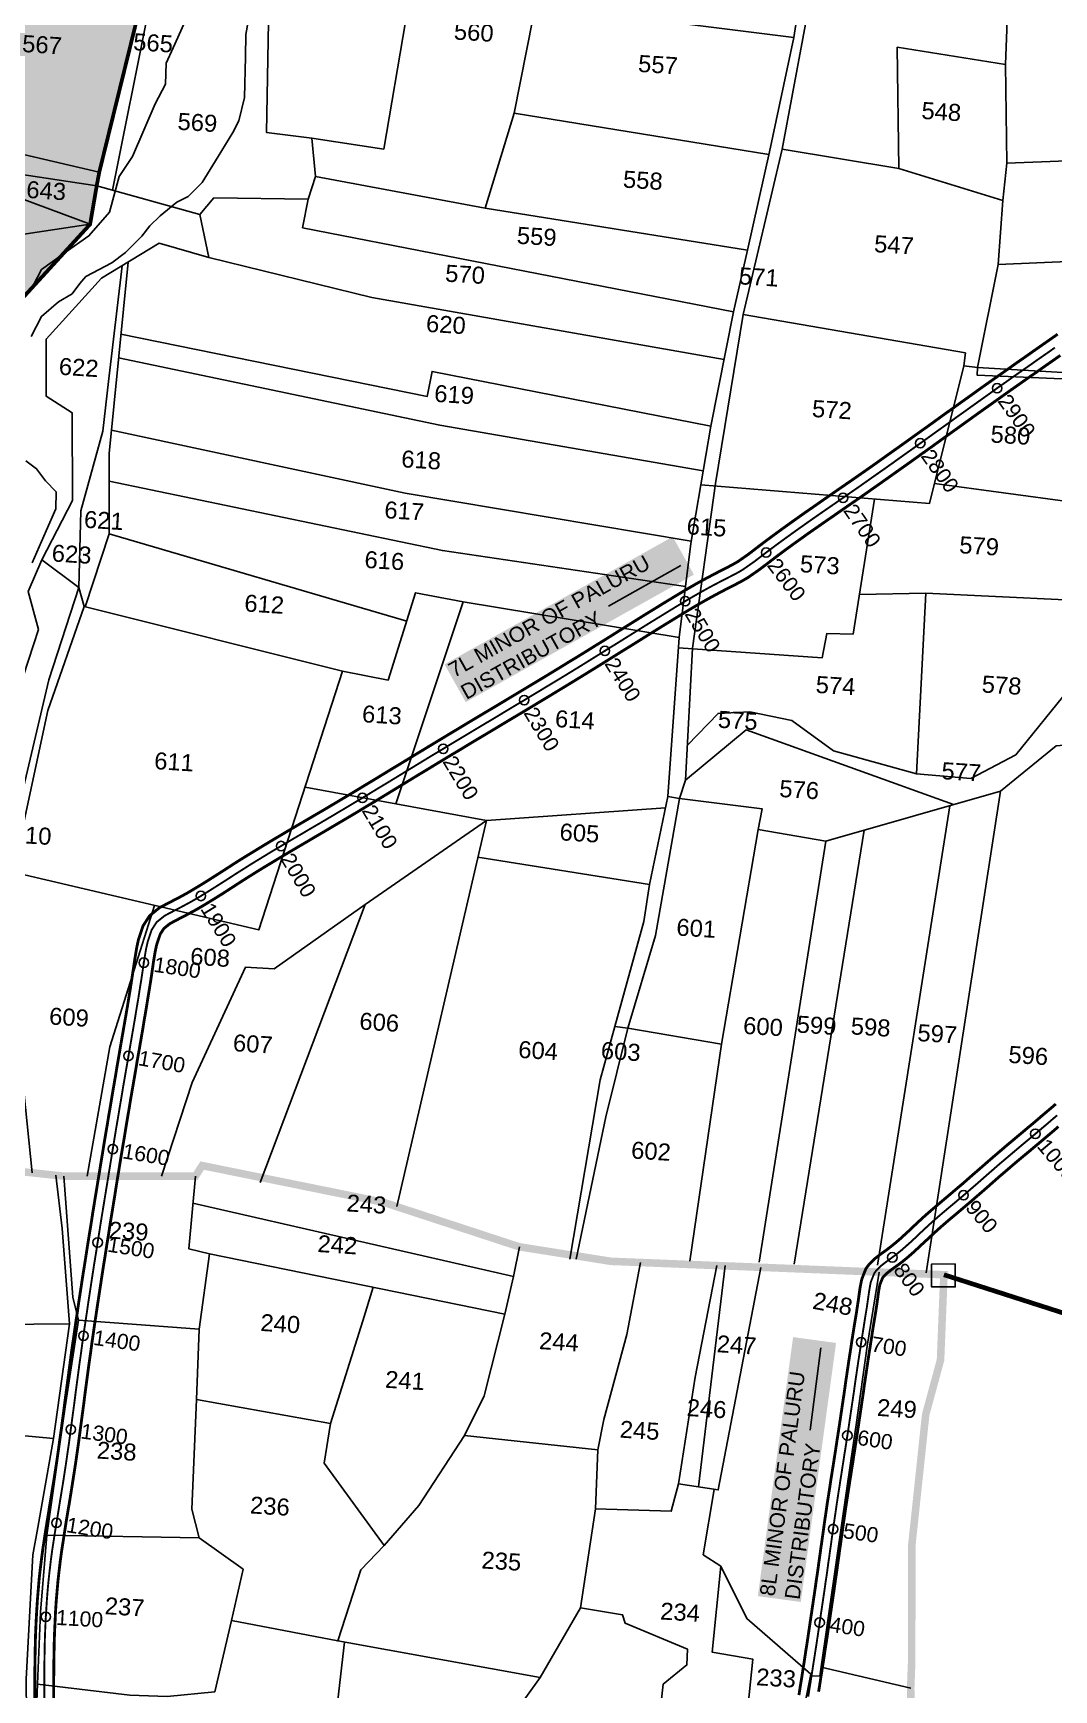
# Model space of a CAD drawing. Header units: inches. Extents: x 198958 to 218693, y 1596361 to 1611769.
# Drawn here: x 205405 to 206485, y 1605805 to 1607558 of the extents above; entities that cross this region are included whole.
import ezdxf
from ezdxf.enums import TextEntityAlignment as Align

# ---------------------------------------------------------------- set-up
doc = ezdxf.new("R2010")
doc.units = ezdxf.units.IN
doc.header["$LTSCALE"] = 15
doc.header["$MEASUREMENT"] = 0
doc.header["$PDMODE"] = 32
doc.header["$PDSIZE"] = 10
doc.linetypes.add('ACAD_ISO02W100', pattern=[15, 12, -3])
doc.linetypes.add('HIDDEN2', pattern=[0.1875, 0.125, -0.0625])
for name, color, linetype in [('CANAL1', 7, 'Continuous'), ('CHANAGE', 1, 'Continuous'), ('PAPER SIZE', 5, 'Continuous'), ('PLOT', 7, 'Continuous'), ('PLOTS', 7, 'Continuous'), ('PLOTS NO', 7, 'Continuous'), ('STREAMS', 4, 'Continuous'), ('STRUCTURE', 5, 'Continuous'), ('VILLAGE BOUNDARY STONES', 1, 'Continuous'), ('VILLAGE BOUNDAY', 5, 'Continuous'), ('WUA-11', 3, 'Continuous')]:
    doc.layers.add(name, color=color, linetype=linetype)
doc.styles.get("Standard").update_dxf_attribs({"font": 'arial.ttf'})
doc.dimstyles.get("Standard").update_dxf_attribs({"dimtxt": 0.18, "dimasz": 0.18, "dimexe": 0.18, "dimexo": 0.0625, "dimgap": 0.09, "dimtad": 0, "dimtih": 1, "dimtoh": 1, "dimdec": 4, "dimzin": 0, "dimdsep": 46, "dimtxsty": 'Standard', "dimcen": 0.09, "dimadec": 0, "dimazin": 0, "dimtfac": 1, "dimtdec": 4, "dimtofl": 0, "dimtmove": 0, "dimatfit": 3, "dimfxl": 1, "dimtolj": 1, "dimtzin": 0, "dimarcsym": 0})

msp = doc.modelspace()

# ---------------------------------------------------------------- hatches: boundary and pattern name
at = {"layer": 'PLOTS NO', "true_color": 0xfeeab9}
h = msp.add_hatch(color=254, dxfattribs=at)
h.dxf.hatch_style = 1
h.paths.add_polyline_path([(203614.5, 1606717.2), (203635.6, 1606729.9), (203659.1, 1606760.9), (203734.2, 1606879.4), (203795.7, 1606973.1), (203880, 1607094.2), (203940.3, 1607182.1), (204037.8, 1607317.2), (204090.6, 1607398.2), (204137.3, 1607496.5), (204215.5, 1607643.5), (204224, 1607680), (204255.1, 1607698.1), (204292.3, 1607720.6), (204377.9, 1607781.9), (204510, 1607904.2), (204591.9, 1607979.3), (204653.1, 1607968.3), (204680.3, 1607986.5), (204765.7, 1607988.1), (204874.6, 1607974), (205014.5, 1607969.1), (205062.3, 1607961), (205074.9, 1607990.3), (205106.6, 1608029.8), (205150.3, 1608070.2), (205213.2, 1608099.8), (205271, 1608103.1), (205328.8, 1608106.4), (205388.5, 1608109.8), (205430.8, 1608125.3), (205538.5, 1608245.5), (205687.4, 1608184.7), (205696.3, 1608176), (205699, 1608165), (205751.4, 1608164.6), (205752.5, 1608151.8), (205748.1, 1608083.1), (205744.7, 1608022.3), (205706.7, 1607945.1), (205575.4, 1607844.6), (205540.4, 1607747.4), (205532.9, 1607690.5), (205520.2, 1607594.2), (205475, 1607410.6), (205472.3, 1607396.2), (205465.3, 1607355.4), (205289.8, 1607163.6), (205335.6, 1607095.5), (205392.9, 1607047.6), (205321.2, 1606922.8), (205274.6, 1606891.8), (205209.2, 1606823.4), (205154.6, 1606575), (205069.4, 1606715.2), (204940.1, 1606385.8), (204848.8, 1606420.6), (204793.6, 1606417.6), (204795.9, 1606475.2), (204731.4, 1606543.8), (204671.7, 1606580.9), (204588.7, 1606603.8), (204579.4, 1606605.3), (204380.2, 1606637.7), (204291.1, 1606651.5), (204249.7, 1606658), (204081, 1606699.8), (203952, 1606729.4), (203844, 1606733.5), (203727.1, 1606727.3), (203692.6, 1606725.3)])

# ---------------------------------------------------------------- linework, layer by layer
at = {"layer": 'CANAL1', "color": 200, "linetype": 'ByBlock', "ltscale": 40, "const_width": 3}
for points in [[(205406.8, 1605794.5), (205406.8, 1605805.1), (205406.8, 1605815.7), (205406.9, 1605829.5), (205407, 1605837), (205407.2, 1605847.6), (205407.4, 1605858.2), (205407.8, 1605868.9), (205408.3, 1605879.5), (205408.9, 1605890.2), (205409.6, 1605900.8), (205410.5, 1605911.4), (205411.4, 1605922.1), (205412.3, 1605930.4), (205413.9, 1605943.3), (205415.3, 1605953.9), (205416.9, 1605964.4), (205418.5, 1605974.9), (205420.2, 1605985.3), (205421.9, 1605995.8), (205423.6, 1606006.2), (205425.3, 1606016.6), (205427.4, 1606029.3), (205428.6, 1606037.3), (205430.2, 1606047.7), (205431.7, 1606058.1), (205433.1, 1606068.5), (205434.6, 1606078.9), (205436, 1606089.4), (205437.4, 1606099.8), (205438.7, 1606110.2), (205440.1, 1606120.7), (205441.5, 1606131.2), (205442.9, 1606141.6), (205444.4, 1606153), (205445.7, 1606162.6), (205447.2, 1606173.1), (205448.7, 1606183.5), (205450.2, 1606194), (205451.8, 1606204.4), (205453.3, 1606214.9), (205454.9, 1606225.3), (205456.5, 1606235.8), (205458.1, 1606246.2), (205459.8, 1606256.7), (205461.4, 1606267.1), (205463, 1606277.5), (205464.7, 1606287.9), (205466.9, 1606301.4), (205468, 1606308.8), (205469.7, 1606319.2), (205471.4, 1606329.6), (205473.1, 1606340), (205474.8, 1606350.4), (205476.5, 1606360.8), (205478.2, 1606371.2), (205479.9, 1606381.6), (205481.6, 1606392), (205483.4, 1606402.4), (205485.1, 1606412.8), (205486.9, 1606423.2), (205488.6, 1606433.6), (205490.4, 1606444.1), (205492.2, 1606454.5), (205493.9, 1606464.9), (205495.5, 1606474.1), (205497.5, 1606485.8), (205499.3, 1606496.2), (205501.1, 1606506.6), (205502.9, 1606517), (205504.7, 1606527.4), (205506.4, 1606537.8), (205508.1, 1606548.1), (205509.7, 1606558.5), (205511.8, 1606572.6), (205512.8, 1606579.2), (205514.6, 1606589.9), (205516.4, 1606598.4), (205521.3, 1606613), (205528.2, 1606623.7), (205538.6, 1606632.2), (205552.2, 1606639.3), (205558.6, 1606642.6), (205567.8, 1606647.6), (205576.7, 1606652.9), (205585.6, 1606658.3), (205594.3, 1606663.8), (205603.1, 1606669.4), (205615.6, 1606677.5), (205620.7, 1606680.8), (205629.7, 1606686.4), (205638.7, 1606691.9), (205647.7, 1606697.4), (205656.8, 1606702.9), (205665.9, 1606708.3), (205675, 1606713.7), (205684.1, 1606719.1), (205693.2, 1606724.4), (205702.4, 1606729.8), (205711.5, 1606735.1), (205723.1, 1606742), (205729.6, 1606745.9), (205738.7, 1606751.3), (205747.7, 1606756.7), (205756.7, 1606762.2), (205765.7, 1606767.6), (205774.7, 1606773.1), (205783.7, 1606778.6), (205792.7, 1606784), (205801.7, 1606789.5), (205810.7, 1606795), (205819.8, 1606800.5), (205830, 1606806.7), (205837.8, 1606811.4), (205846.8, 1606816.9), (205855.9, 1606822.3), (205864.9, 1606827.8), (205874, 1606833.2), (205883, 1606838.6), (205892.1, 1606844), (205901.1, 1606849.4), (205910.2, 1606854.9), (205919.2, 1606860.3), (205928.2, 1606865.7), (205937.3, 1606871.2), (205946.3, 1606876.6), (205955.3, 1606882.1), (205964.3, 1606887.6), (205973.2, 1606893.1), (205979.7, 1606897), (205991.2, 1606904.1), (206000.1, 1606909.7), (206009.1, 1606915.2), (206018, 1606920.8), (206026.9, 1606926.4), (206035.9, 1606932), (206044.8, 1606937.6), (206053.8, 1606943.2), (206064.6, 1606949.8), (206071.8, 1606954.3), (206080.9, 1606959.8), (206090, 1606965.3), (206099.2, 1606970.7), (206108.4, 1606976), (206117.8, 1606981.1), (206129.6, 1606987.3), (206136.8, 1606990.9), (206145.8, 1606995.7), (206150.7, 1606998.5), (206162.3, 1607006.6), (206170.2, 1607012.7), (206179, 1607019.4), (206187.5, 1607025.7), (206196.1, 1607032), (206204.7, 1607038.2), (206213.4, 1607044.4), (206222, 1607050.5), (206230.7, 1607056.5), (206239.4, 1607062.6), (206248.1, 1607068.6), (206256.7, 1607074.6), (206265.4, 1607080.6), (206272.4, 1607085.4), (206282.7, 1607092.6), (206291.3, 1607098.6), (206299.9, 1607104.7), (206308.4, 1607110.8), (206317, 1607116.9), (206325.6, 1607123), (206334.2, 1607129.2), (206342.7, 1607135.3), (206351.3, 1607141.4), (206359.9, 1607147.6), (206368.4, 1607153.8), (206377, 1607159.9), (206385.6, 1607166.1), (206394.2, 1607172.2), (206402.8, 1607178.4), (206411.3, 1607184.5), (206420, 1607190.6), (206428.6, 1607196.7), (206435.3, 1607201.4), (206445.8, 1607208.9), (206454.5, 1607214.9), (206463.1, 1607221), (206471.7, 1607227), (206480.4, 1607233.1), (206489, 1607239.1)], [(205426.8, 1605794.6), (205426.8, 1605805.2), (205426.8, 1605815.7), (205426.9, 1605829.3), (205427, 1605836.6), (205427.2, 1605847.1), (205427.4, 1605857.6), (205427.8, 1605868.1), (205428.3, 1605878.5), (205428.8, 1605888.9), (205429.5, 1605899.3), (205430.4, 1605909.7), (205431.3, 1605920.1), (205432.2, 1605928.1), (205433.7, 1605940.7), (205435.1, 1605951.1), (205436.7, 1605961.4), (205438.3, 1605971.8), (205439.9, 1605982.1), (205441.6, 1605992.5), (205443.4, 1606002.9), (205445.1, 1606013.4), (205447.1, 1606026.2), (205448.4, 1606034.3), (205450, 1606044.8), (205451.5, 1606055.3), (205453, 1606065.8), (205454.4, 1606076.2), (205455.8, 1606086.7), (205457.2, 1606097.2), (205458.6, 1606107.6), (205459.9, 1606118.1), (205461.3, 1606128.5), (205462.7, 1606139), (205464.2, 1606150.3), (205465.6, 1606159.8), (205467, 1606170.3), (205468.5, 1606180.7), (205470, 1606191.1), (205471.6, 1606201.5), (205473.1, 1606211.9), (205474.7, 1606222.3), (205476.3, 1606232.7), (205477.9, 1606243.2), (205479.5, 1606253.6), (205481.2, 1606264), (205482.8, 1606274.4), (205484.5, 1606284.8), (205486.6, 1606298.3), (205487.8, 1606305.6), (205489.5, 1606316), (205491.2, 1606326.4), (205492.8, 1606336.8), (205494.5, 1606347.2), (205496.2, 1606357.6), (205497.9, 1606368), (205499.6, 1606378.3), (205501.4, 1606388.7), (205503.1, 1606399.1), (205504.8, 1606409.5), (205506.6, 1606419.9), (205508.3, 1606430.3), (205510.1, 1606440.7), (205511.9, 1606451.1), (205513.7, 1606461.5), (205515.2, 1606470.7), (205517.3, 1606482.4), (205519.1, 1606492.8), (205520.9, 1606503.2), (205522.6, 1606513.7), (205524.4, 1606524.1), (205526.1, 1606534.6), (205527.8, 1606545), (205529.5, 1606555.4), (205531.6, 1606569.6), (205532.5, 1606576.1), (205534.2, 1606586.1), (205535.7, 1606593), (205539.5, 1606604.3), (205543.3, 1606610.2), (205549.7, 1606615.4), (205561.4, 1606621.6), (205568, 1606625), (205577.6, 1606630.2), (205587, 1606635.7), (205596.1, 1606641.3), (205605.1, 1606646.9), (205613.9, 1606652.6), (205626.4, 1606660.7), (205631.4, 1606663.9), (205640.2, 1606669.4), (205649.1, 1606674.9), (205658.1, 1606680.3), (205667, 1606685.7), (205676.1, 1606691.1), (205685.2, 1606696.5), (205694.3, 1606701.8), (205703.4, 1606707.2), (205712.5, 1606712.5), (205721.6, 1606717.9), (205733.3, 1606724.8), (205739.9, 1606728.7), (205749, 1606734.1), (205758, 1606739.6), (205767.1, 1606745), (205776.1, 1606750.5), (205785.1, 1606756), (205794.1, 1606761.5), (205803.1, 1606767), (205812.1, 1606772.5), (205821.1, 1606777.9), (205830.1, 1606783.4), (205840.3, 1606789.6), (205848.1, 1606794.3), (205857.2, 1606799.7), (205866.2, 1606805.2), (205875.2, 1606810.6), (205884.3, 1606816), (205893.3, 1606821.4), (205902.4, 1606826.9), (205911.4, 1606832.3), (205920.5, 1606837.7), (205929.5, 1606843.1), (205938.6, 1606848.6), (205947.6, 1606854), (205956.6, 1606859.5), (205965.7, 1606865), (205974.7, 1606870.5), (205983.7, 1606876), (205990.2, 1606880), (206001.7, 1606887.1), (206010.7, 1606892.7), (206019.6, 1606898.3), (206028.6, 1606903.9), (206037.5, 1606909.4), (206046.5, 1606915), (206055.4, 1606920.6), (206064.4, 1606926.2), (206075.1, 1606932.8), (206082.3, 1606937.2), (206091.2, 1606942.7), (206100.2, 1606948.1), (206109.2, 1606953.4), (206118.2, 1606958.5), (206127.3, 1606963.5), (206138.7, 1606969.5), (206145.9, 1606973.1), (206155.5, 1606978.2), (206161.5, 1606981.7), (206174.1, 1606990.5), (206182.4, 1606996.8), (206191, 1607003.4), (206199.4, 1607009.7), (206207.9, 1607015.9), (206216.4, 1607022), (206224.9, 1607028.1), (206233.5, 1607034.1), (206242.1, 1607040.1), (206250.8, 1607046.1), (206259.4, 1607052.1), (206268.1, 1607058.1), (206276.8, 1607064.1), (206283.9, 1607069), (206294.1, 1607076.2), (206302.8, 1607082.3), (206311.4, 1607088.4), (206320, 1607094.5), (206328.6, 1607100.6), (206337.2, 1607106.7), (206345.8, 1607112.9), (206354.4, 1607119), (206363, 1607125.2), (206371.5, 1607131.4), (206380.1, 1607137.5), (206388.7, 1607143.7), (206397.2, 1607149.8), (206405.8, 1607156), (206414.4, 1607162.1), (206423, 1607168.2), (206431.5, 1607174.3), (206440.1, 1607180.4), (206446.8, 1607185.1), (206457.3, 1607192.5), (206466, 1607198.5), (206474.6, 1607204.6), (206483.2, 1607210.6), (206491.9, 1607216.7)], [(206215.3, 1605799.1), (206216.3, 1605805.8), (206217.4, 1605812.6), (206218.5, 1605819.3), (206219.8, 1605827.9), (206220.6, 1605832.8), (206221.6, 1605839.5), (206222.6, 1605846.2), (206223.7, 1605853), (206224.7, 1605859.7), (206225.7, 1605866.4), (206226.7, 1605873.2), (206227.7, 1605879.9), (206228.7, 1605886.6), (206229.7, 1605893.4), (206230.7, 1605900.1), (206231.7, 1605906.8), (206232.7, 1605913.6), (206233.6, 1605920.3), (206234.6, 1605926.7), (206235.6, 1605933.8), (206236.5, 1605940.5), (206237.5, 1605947.3), (206238.4, 1605954), (206239.4, 1605960.8), (206240.3, 1605967.5), (206241.3, 1605974.3), (206242.2, 1605981.1), (206243.2, 1605987.8), (206244.2, 1605994.6), (206245.1, 1606001), (206246.2, 1606008.1), (206247.3, 1606014.9), (206248.3, 1606021.7), (206249.3, 1606028.4), (206250.4, 1606035.1), (206251.5, 1606041.9), (206252.5, 1606048.6), (206253.6, 1606055.4), (206254.6, 1606062.1), (206255.6, 1606068.8), (206256.6, 1606075.1), (206257.7, 1606082.2), (206258.7, 1606089), (206259.7, 1606095.7), (206260.7, 1606102.4), (206261.7, 1606109.2), (206262.7, 1606115.9), (206263.7, 1606122.6), (206264.6, 1606129.4), (206265.6, 1606136.1), (206266.6, 1606142.9), (206267.6, 1606149.6), (206268.6, 1606156.4), (206269.7, 1606163.2), (206270.7, 1606169.9), (206271.3, 1606174), (206272.8, 1606183.5), (206273.9, 1606190.3), (206275.3, 1606198.8), (206276.1, 1606203.7), (206277.1, 1606210.3), (206278.1, 1606216.9), (206279, 1606223.3), (206280.1, 1606231), (206281.7, 1606239), (206286.1, 1606250.2), (206289.2, 1606254.5), (206294.9, 1606260.4), (206301.1, 1606265.2), (206307.8, 1606270), (206312.2, 1606273.4), (206317.3, 1606277.5), (206322.3, 1606281.8), (206327.2, 1606286.3), (206332.1, 1606290.8), (206337, 1606295.5), (206344.4, 1606302.4), (206347, 1606304.8), (206352.2, 1606309.4), (206357.4, 1606313.9), (206362.7, 1606318.4), (206367.9, 1606322.8), (206373.1, 1606327.2), (206378.3, 1606331.6), (206382.6, 1606335.3), (206388.7, 1606340.4), (206393.8, 1606344.9), (206398.9, 1606349.4), (206404, 1606353.8), (206409.2, 1606358.3), (206414.3, 1606362.8), (206420.3, 1606368), (206424.7, 1606371.8), (206429.9, 1606376.2), (206435.1, 1606380.7), (206440.4, 1606385.1), (206445.6, 1606389.5), (206450.8, 1606393.8), (206458.6, 1606400.4), (206461.3, 1606402.6), (206466.5, 1606407), (206471.6, 1606411.4), (206476.8, 1606415.8), (206482, 1606420.2), (206487.1, 1606424.6)], [(206236.1, 1605802.7), (206237.2, 1605809.5), (206238.2, 1605816.2), (206239.6, 1605824.8), (206240.3, 1605829.7), (206241.4, 1605836.4), (206242.4, 1605843.2), (206243.4, 1605849.9), (206244.5, 1605856.7), (206245.5, 1605863.4), (206246.5, 1605870.2), (206247.5, 1605876.9), (206248.5, 1605883.7), (206249.5, 1605890.4), (206250.5, 1605897.2), (206251.5, 1605904), (206252.5, 1605910.7), (206253.4, 1605917.5), (206254.4, 1605923.8), (206255.4, 1605931), (206256.3, 1605937.7), (206257.3, 1605944.5), (206258.2, 1605951.3), (206259.2, 1605958), (206260.1, 1605964.8), (206261.1, 1605971.5), (206262, 1605978.2), (206263, 1605985), (206264, 1605991.7), (206264.9, 1605998), (206266, 1606005.1), (206267, 1606011.9), (206268.1, 1606018.6), (206269.1, 1606025.3), (206270.2, 1606032.1), (206271.2, 1606038.8), (206272.3, 1606045.5), (206273.3, 1606052.3), (206274.4, 1606059), (206275.4, 1606065.8), (206276.4, 1606072.1), (206277.5, 1606079.3), (206278.5, 1606086), (206279.5, 1606092.8), (206280.5, 1606099.5), (206281.5, 1606106.3), (206282.5, 1606113), (206283.5, 1606119.7), (206284.4, 1606126.5), (206285.4, 1606133.2), (206286.4, 1606140), (206287.4, 1606146.7), (206288.4, 1606153.4), (206289.4, 1606160.2), (206290.5, 1606166.9), (206291.1, 1606171), (206292.6, 1606180.4), (206293.6, 1606187.1), (206295, 1606195.6), (206295.8, 1606200.5), (206296.9, 1606207.2), (206297.9, 1606214), (206298.8, 1606220.5), (206299.8, 1606227.7), (206300.9, 1606233.3), (206303.8, 1606240.6), (206304.6, 1606241.7), (206308.3, 1606245.4), (206313.1, 1606249.2), (206319.7, 1606253.9), (206324.6, 1606257.6), (206330.2, 1606262.2), (206335.6, 1606266.9), (206340.7, 1606271.6), (206345.7, 1606276.3), (206350.7, 1606280.9), (206358, 1606287.7), (206360.4, 1606289.9), (206365.4, 1606294.4), (206370.5, 1606298.8), (206375.6, 1606303.2), (206380.8, 1606307.5), (206386, 1606311.9), (206391.3, 1606316.4), (206395.6, 1606320), (206401.7, 1606325.3), (206406.9, 1606329.8), (206412.1, 1606334.3), (206417.2, 1606338.8), (206422.3, 1606343.3), (206427.4, 1606347.8), (206433.4, 1606352.9), (206437.7, 1606356.6), (206442.8, 1606361), (206448, 1606365.4), (206453.2, 1606369.7), (206458.5, 1606374.1), (206463.7, 1606378.5), (206471.5, 1606385), (206474.2, 1606387.3), (206479.4, 1606391.7), (206484.6, 1606396.1), (206489.8, 1606400.6)]]:
    msp.add_lwpolyline(points, dxfattribs=at)
at = {"layer": 'CANAL1', "color": 1, "linetype": 'HIDDEN2', "ltscale": 40, "const_width": 2}
msp.add_lwpolyline([(205416.8, 1605794.6), (205416.8, 1605805.1), (205416.8, 1605815.7), (205416.9, 1605829.4), (205417, 1605836.8), (205417.2, 1605847.4), (205417.4, 1605857.9), (205417.8, 1605868.5), (205418.3, 1605879), (205418.9, 1605889.5), (205419.6, 1605900.1), (205420.4, 1605910.6), (205421.4, 1605921.1), (205422.3, 1605929.2), (205423.8, 1605942), (205425.2, 1605952.5), (205426.8, 1605962.9), (205428.4, 1605973.3), (205430.1, 1605983.7), (205431.8, 1605994.1), (205433.5, 1606004.6), (205435.2, 1606015), (205437.3, 1606027.8), (205438.5, 1606035.8), (205440.1, 1606046.2), (205441.6, 1606056.7), (205443.1, 1606067.1), (205444.5, 1606077.6), (205445.9, 1606088), (205447.3, 1606098.5), (205448.7, 1606108.9), (205450, 1606119.4), (205451.4, 1606129.9), (205452.8, 1606140.3), (205454.3, 1606151.6), (205455.7, 1606161.2), (205457.1, 1606171.7), (205458.6, 1606182.1), (205460.1, 1606192.5), (205461.7, 1606203), (205463.2, 1606213.4), (205464.8, 1606223.8), (205466.4, 1606234.3), (205468, 1606244.7), (205469.6, 1606255.1), (205471.3, 1606265.5), (205472.9, 1606275.9), (205474.6, 1606286.4), (205476.7, 1606299.9), (205477.9, 1606307.2), (205479.6, 1606317.6), (205481.3, 1606328), (205483, 1606338.4), (205484.7, 1606348.8), (205486.4, 1606359.2), (205488.1, 1606369.6), (205489.8, 1606380), (205491.5, 1606390.4), (205493.2, 1606400.8), (205495, 1606411.2), (205496.7, 1606421.6), (205498.5, 1606432), (205500.2, 1606442.4), (205502, 1606452.8), (205503.8, 1606463.2), (205505.4, 1606472.4), (205507.4, 1606484.1), (205509.2, 1606494.5), (205511, 1606504.9), (205512.8, 1606515.4), (205514.5, 1606525.8), (205516.3, 1606536.2), (205517.9, 1606546.6), (205519.6, 1606557), (205521.7, 1606571.1), (205522.7, 1606577.7), (205524.4, 1606588), (205526.1, 1606595.7), (205530.4, 1606608.7), (205535.7, 1606617), (205544.2, 1606623.8), (205556.8, 1606630.4), (205563.3, 1606633.8), (205572.7, 1606638.9), (205581.9, 1606644.3), (205590.8, 1606649.8), (205599.7, 1606655.4), (205608.5, 1606661), (205621, 1606669.1), (205626.1, 1606672.3), (205634.9, 1606677.9), (205643.9, 1606683.4), (205652.9, 1606688.9), (205661.9, 1606694.3), (205671, 1606699.7), (205680.1, 1606705.1), (205689.2, 1606710.4), (205698.3, 1606715.8), (205707.4, 1606721.1), (205716.6, 1606726.5), (205728.2, 1606733.4), (205734.8, 1606737.3), (205743.8, 1606742.7), (205752.9, 1606748.1), (205761.9, 1606753.6), (205770.9, 1606759.1), (205779.9, 1606764.5), (205788.9, 1606770), (205797.9, 1606775.5), (205806.9, 1606781), (205815.9, 1606786.5), (205824.9, 1606792), (205835.1, 1606798.1), (205843, 1606802.9), (205852, 1606808.3), (205861, 1606813.7), (205870.1, 1606819.2), (205879.1, 1606824.6), (205888.2, 1606830), (205897.2, 1606835.4), (205906.3, 1606840.9), (205915.3, 1606846.3), (205924.4, 1606851.7), (205933.4, 1606857.2), (205942.4, 1606862.6), (205951.5, 1606868.1), (205960.5, 1606873.5), (205969.5, 1606879), (205978.5, 1606884.5), (205985, 1606888.5), (205996.4, 1606895.6), (206005.4, 1606901.2), (206014.3, 1606906.8), (206023.3, 1606912.3), (206032.2, 1606917.9), (206041.2, 1606923.5), (206050.1, 1606929.1), (206059.1, 1606934.7), (206069.9, 1606941.3), (206077, 1606945.7), (206086, 1606951.2), (206095.1, 1606956.7), (206104.2, 1606962), (206113.3, 1606967.2), (206122.6, 1606972.3), (206134.2, 1606978.4), (206141.3, 1606982), (206150.7, 1606986.9), (206156.1, 1606990.1), (206168.2, 1606998.6), (206176.3, 1607004.8), (206185, 1607011.4), (206193.5, 1607017.7), (206202, 1607023.9), (206210.6, 1607030.1), (206219.2, 1607036.2), (206227.8, 1607042.3), (206236.4, 1607048.3), (206245.1, 1607054.3), (206253.8, 1607060.3), (206262.4, 1607066.3), (206271.1, 1607072.3), (206278.2, 1607077.2), (206288.4, 1607084.4), (206297, 1607090.5), (206305.6, 1607096.5), (206314.2, 1607102.6), (206322.8, 1607108.8), (206331.4, 1607114.9), (206340, 1607121), (206348.6, 1607127.2), (206357.1, 1607133.3), (206365.7, 1607139.5), (206374.3, 1607145.6), (206382.8, 1607151.8), (206391.4, 1607157.9), (206400, 1607164.1), (206408.6, 1607170.2), (206417.1, 1607176.3), (206425.7, 1607182.5), (206434.3, 1607188.5), (206441, 1607193.3), (206451.6, 1607200.7), (206460.2, 1607206.7), (206468.8, 1607212.8), (206477.5, 1607218.8), (206486.1, 1607224.9)], dxfattribs=at)
at = {"layer": 'CANAL1', "color": 1, "linetype": 'HIDDEN2', "ltscale": 30, "const_width": 2}
msp.add_lwpolyline([(206225.1, 1605797.5), (206226.2, 1605804.3), (206227.3, 1605811), (206228.3, 1605817.8), (206229.7, 1605826.4), (206230.4, 1605831.2), (206231.5, 1605838), (206232.5, 1605844.7), (206233.6, 1605851.4), (206234.6, 1605858.2), (206235.6, 1605864.9), (206236.6, 1605871.7), (206237.6, 1605878.4), (206238.6, 1605885.2), (206239.6, 1605891.9), (206240.6, 1605898.6), (206241.6, 1605905.4), (206242.6, 1605912.1), (206243.5, 1605918.9), (206244.5, 1605925.2), (206245.5, 1605932.4), (206246.4, 1605939.1), (206247.4, 1605945.9), (206248.3, 1605952.6), (206249.3, 1605959.4), (206250.2, 1605966.2), (206251.2, 1605972.9), (206252.1, 1605979.7), (206253.1, 1605986.4), (206254.1, 1605993.1), (206255, 1605999.5), (206256.1, 1606006.6), (206257.1, 1606013.4), (206258.2, 1606020.1), (206259.2, 1606026.9), (206260.3, 1606033.6), (206261.3, 1606040.3), (206262.4, 1606047.1), (206263.4, 1606053.8), (206264.5, 1606060.5), (206265.5, 1606067.3), (206266.5, 1606073.6), (206267.6, 1606080.8), (206268.6, 1606087.5), (206269.6, 1606094.2), (206270.6, 1606101), (206271.6, 1606107.7), (206272.6, 1606114.4), (206273.6, 1606121.2), (206274.5, 1606127.9), (206275.5, 1606134.7), (206276.5, 1606141.4), (206277.5, 1606148.2), (206278.5, 1606154.9), (206279.6, 1606161.7), (206280.6, 1606168.4), (206281.2, 1606172.5), (206282.7, 1606181.9), (206283.8, 1606188.7), (206285.1, 1606197.2), (206285.9, 1606202.1), (206287, 1606208.7), (206288, 1606215.5), (206288.9, 1606221.9), (206290, 1606229.3), (206291.3, 1606236.2), (206295, 1606245.4), (206296.9, 1606248.1), (206301.6, 1606252.9), (206307.1, 1606257.2), (206313.7, 1606262), (206318.4, 1606265.5), (206323.8, 1606269.9), (206328.9, 1606274.4), (206334, 1606278.9), (206338.9, 1606283.5), (206343.8, 1606288.2), (206351.2, 1606295.1), (206353.7, 1606297.4), (206358.8, 1606301.9), (206363.9, 1606306.4), (206369.1, 1606310.8), (206374.3, 1606315.2), (206379.6, 1606319.6), (206384.8, 1606324), (206389.1, 1606327.6), (206395.2, 1606332.9), (206400.3, 1606337.3), (206405.5, 1606341.8), (206410.6, 1606346.3), (206415.7, 1606350.8), (206420.9, 1606355.3), (206426.8, 1606360.5), (206431.2, 1606364.2), (206436.4, 1606368.6), (206441.6, 1606373), (206446.8, 1606377.4), (206452, 1606381.8), (206457.3, 1606386.2), (206465.1, 1606392.7), (206467.7, 1606394.9), (206472.9, 1606399.3), (206478.1, 1606403.7), (206483.3, 1606408.2), (206488.5, 1606412.6)], dxfattribs=at)
at = {"layer": 'CHANAGE'}
for p in [(206425, 1607181.9), (206343.7, 1607123.7), (206262, 1607066), (206180.6, 1607008), (206095, 1606956.6), (206010, 1606904), (205924.6, 1606851.9), (205838.9, 1606800.4), (205753.4, 1606748.5), (205667.4, 1606697.5), (205582.5, 1606644.7), (205522.1, 1606574.1), (205505.9, 1606475.4), (205489.3, 1606376.8), (206465.4, 1606393), (206389.5, 1606328), (205473.3, 1606278.1), (206314.1, 1606262.3), (205458.2, 1606179.3), (206281.2, 1606172.6), (205444.8, 1606080.2), (206266.5, 1606073.7), (205429.7, 1605981.3), (206251.4, 1605974.8), (205418.4, 1605882), (206237.2, 1605875.8)]:
    msp.add_point(p, dxfattribs=at)
at = {"layer": 'PLOT'}
for points in [[(206095.4, 1606767.2), (206102.5, 1606906.8), (206127, 1607081), (206156.3, 1607259.8), (206197.4, 1607434.9), (206230.2, 1607610.9), (206230.4, 1607694.9), (206234.2, 1607769), (206225.4, 1607908.5), (206220, 1607993.9), (206236.2, 1608094.9), (206239.8, 1608318.9), (206187.4, 1608461.5), (206139.4, 1608540.5), (206121.9, 1608604.6), (206075.7, 1608605.9)], [(206110.4, 1608604.9), (206129.1, 1608538.3), (206184.9, 1608432.9), (206227.8, 1608313.4), (206224.3, 1608092.6), (206202, 1607929.1), (206211.1, 1607819), (206218.7, 1607712.2), (206218.7, 1607610.7), (206210, 1607553), (206184.1, 1607432.2), (206160.8, 1607328), (206146.1, 1607262.9), (206122.2, 1607141.7), (206100.8, 1607017.7), (206088.5, 1606918.1), (206076.6, 1606749.9)], [(205646.1, 1607614.3), (205657.8, 1607769.8), (205770.2, 1607793.5), (205757, 1607719.9), (205907.4, 1607685), (205973.3, 1607772.8), (205913.9, 1607473), (205883.2, 1607372.5), (205703.6, 1607405.8)], [(205446.2, 1607755.8), (205521.8, 1607738.2), (205539.4, 1607741.1), (205532.9, 1607690.5), (205520.2, 1607594.2), (205475, 1607410.6)], [(205821.8, 1607704.8), (205775.9, 1607434.9), (205699.9, 1607446.4)], [(206197.4, 1607434.9), (206321, 1607414.3), (206430.9, 1607380.4), (206435.1, 1607420.1), (206433.7, 1607524.5), (206438.5, 1607645)], [(205696, 1607382.1), (205703.6, 1607405.8), (205699.9, 1607446.4), (205652, 1607452.5), (205654.1, 1607569.4), (205646.1, 1607614.3), (205565.7, 1607578.9), (205526.6, 1607579.8), (205489.1, 1607391.5)], [(205936.5, 1607587.2), (206210, 1607553)], [(206433.7, 1607524.5), (206319.3, 1607542.8), (206321, 1607414.3)], [(205913.9, 1607473), (206183.5, 1607429.4)], [(205245.1, 1607464.1), (205475, 1607410.6), (205472.3, 1607396.2)], [(205224.8, 1607433.6), (205331.5, 1607405.4), (205465.3, 1607355.4), (205379.1, 1607342.4), (205328.9, 1607302.7), (205294.4, 1607258.7)], [(205224.8, 1607433.6), (205472.3, 1607396.2), (205465.3, 1607355.4)], [(206645.6, 1607428.2), (206435.1, 1607420.1)], [(205414.2, 1607000.5), (205446.5, 1607063), (205446.2, 1607156), (205418.9, 1607173.4), (205418.7, 1607233.9), (205477.5, 1607298.4), (205538.5, 1607335.4), (205590.8, 1607320.2), (205581.5, 1607365.7), (205472.3, 1607396.2)], [(206146.1, 1607262.9), (205690.1, 1607351.8), (205696, 1607382.1), (205596.3, 1607383.3), (205581.5, 1607365.7)], [(206430.9, 1607380.4), (206426, 1607312.9), (206404.2, 1607203.8), (206389.9, 1607205.5), (206391.5, 1607219.3), (206156.3, 1607259.8)], [(205883.2, 1607372.5), (206160.8, 1607328)], [(205453.3, 1606971.2), (205455.6, 1607052.1), (205478.7, 1607136.6), (205484.8, 1607189.2), (205499.3, 1607311.6)], [(205505.4, 1607315.3), (205485.4, 1607112.7), (205485.3, 1607027.8), (205460.2, 1606950.6)], [(205590.8, 1607320.2), (205763.5, 1607277.9), (206136.1, 1607212.3)], [(206671.5, 1607323.5), (206426, 1607312.9)], [(206122.2, 1607141.7), (205827.2, 1607199.7), (205822, 1607173.2), (205497.9, 1607239.3)], [(205495.4, 1607214), (205835.4, 1607142.7), (206114.1, 1607094.6)], [(206389.9, 1607205.5), (206353.4, 1607059.9), (206111.5, 1607079.7)], [(206404.2, 1607203.8), (206404, 1607195.6), (206518, 1607190.7), (206620.2, 1607192.6)], [(206618.8, 1607202.1), (206518.4, 1607197), (206404.2, 1607203.8)], [(206101.2, 1607020.2), (205798.8, 1607070.8), (205487.9, 1607137.7)], [(205485.4, 1607083.6), (205838.1, 1607010.1), (206095.2, 1606972.1)], [(206295.2, 1607064.7), (206272.5, 1606921.8), (206244.7, 1606922.4), (206239.9, 1606896.7), (206087.8, 1606907.4)], [(206504.8, 1607061.3), (206358.7, 1607081.1)], [(205485.3, 1607027.8), (205800.3, 1606935.6)], [(205373.7, 1606669.6), (205421.5, 1606873.5), (205453.3, 1606971.2), (205414.2, 1607000.5), (205399.8, 1606966.7), (205410.7, 1606926.6), (205389.6, 1606861.7), (205329.9, 1606881.1), (205256.7, 1606813.1), (205233.1, 1606736.7), (205249.9, 1606687.4)], [(205453.3, 1606971.2), (205458.9, 1606950.9)], [(205732.5, 1606882.4), (205780.6, 1606873.2), (205809.7, 1606965.6), (205860, 1606956)], [(206279.2, 1606963.5), (206349.6, 1606965), (206339.7, 1606773.9), (206251.9, 1606798.4), (206207.7, 1606830.4), (206163.2, 1606839.6), (206129.8, 1606837.9), (206097.3, 1606804.2)], [(206349.6, 1606965), (206496.8, 1606958), (206555.4, 1606930.7), (206444.7, 1606793.9), (206397.2, 1606769.1), (206339.7, 1606773.9)], [(205404, 1606351.8), (205388, 1606507.3), (205383.9, 1606669.8), (205643.7, 1606608.8), (205732.5, 1606882.4), (205458.9, 1606950.9), (205420.6, 1606841), (205383.9, 1606669.8)], [(205788.7, 1606742.3), (205860, 1606956), (206088.5, 1606918.1)], [(206088.8, 1606747.8), (206176.4, 1606736.8), (206172.2, 1606715), (206243.9, 1606702.8), (206428.6, 1606755.6), (206487.4, 1606803.5), (206815.2, 1606831.8), (206882.6, 1606651.1), (206925.7, 1606542.3), (206989.2, 1606360.3), (207026.6, 1606228.4), (207050.2, 1606175.7)], [(206088.8, 1606747.8), (206095.4, 1606767.2), (206159.4, 1606820.4), (206378.7, 1606741.4)], [(205756.2, 1606635.5), (205884.6, 1606724.7), (205692.8, 1606759.8)], [(206034.4, 1606504.7), (206063.4, 1606602.7), (206088.8, 1606747.8), (206076.6, 1606749.9), (206057.2, 1606656.9)], [(206350, 1606245.8), (206428.6, 1606755.6)], [(206074.1, 1606737.9), (205884.6, 1606724.7)], [(206374.8, 1606740.2), (206298.5, 1606253.9)], [(205884.6, 1606724.7), (205789.7, 1606316)], [(206172.2, 1606715), (206133.5, 1606487.7)], [(206210.1, 1606255.2), (206284.4, 1606714.4)], [(206243.9, 1606702.8), (206173.3, 1606257.1)], [(205875.5, 1606685.6), (206057.2, 1606656.9), (206051, 1606617.7), (206020.6, 1606506.4), (206004.9, 1606450.3), (205972.7, 1606260.5)], [(205533.6, 1606634.7), (205486, 1606485.2), (205462.2, 1606348.3)], [(205540.8, 1606348.3), (205573.2, 1606447.4), (205629.6, 1606569.2), (205660.2, 1606567.6), (205756.2, 1606635.5), (205645.4, 1606341.6)], [(205979.5, 1606260.4), (206011.1, 1606410.9), (206034.4, 1606504.7), (206133.5, 1606487.7), (206099.9, 1606258.4)], [(206034.4, 1606504.7), (206020.6, 1606506.4)]]:
    msp.add_lwpolyline(points, dxfattribs=at)
at = {"layer": 'PLOTS'}
for points in [[(205344.8, 1604890.8), (205370, 1605174.1), (205385.6, 1605291.2), (205401.9, 1605379.2), (205406.6, 1605495.5), (205407, 1605506.6), (205406.2, 1605530.8), (205409.6, 1605670.3), (205410.5, 1605739.8), (205407.4, 1605756.1), (205409.6, 1605810.7), (205412.7, 1605886.7), (205419.4, 1605968.5), (205439, 1606104), (205453, 1606195.8), (205447, 1606220.2), (205437.6, 1606348.2)], [(205429.1, 1606349.1), (205435.8, 1606292.9), (205443.4, 1606192.1), (205426.6, 1606070.7), (205409.9, 1605976.4), (205404.8, 1605947.4), (205397.8, 1605816), (205398.4, 1605742.2)], [(205453, 1606195.8), (205580.7, 1606186.3), (205591.7, 1606265.9), (205569.6, 1606271.4), (205576.8, 1606348.3)], [(205574.1, 1606319.7), (205913.2, 1606242.2), (205919.6, 1606273.5)], [(205591.7, 1606265.9), (205904.1, 1606202.2), (205913.2, 1606242.2)], [(206128.4, 1606253.6), (206105.6, 1606135.5), (206087.9, 1606022.8), (206080.2, 1605993.6), (206000, 1605996.1)], [(206002.5, 1606058.7), (206008.7, 1606090.7), (206033.3, 1606180.5), (206047.7, 1606256.8)], [(206087.9, 1606022.8), (206129.9, 1606016.2), (206174.9, 1606251.7)], [(206137.4, 1606253.5), (206108.9, 1606019.5)], [(206227.4, 1605819.6), (206237.5, 1605819.2), (206255.4, 1605944.2), (206270.2, 1606047.1), (206275.7, 1606085.2), (206287.6, 1606168.2), (206300.3, 1606246.7)], [(205904.1, 1606202.2), (205882.3, 1606115.8), (205861.5, 1606073.9), (205813.1, 1605999.7), (205776.4, 1605957.4), (205713.1, 1606044.6), (205719.5, 1606086.6), (205753.8, 1606195.3), (205764.9, 1606230.6)], [(205329.8, 1606190.9), (205443.4, 1606192.1)], [(205580.7, 1606186.3), (205577.7, 1606111.9), (205719.5, 1606086.6)], [(205577.7, 1606111.9), (205573, 1605995.9), (205580.8, 1605965.6), (205627.3, 1605932.2), (205614.8, 1605878.1), (205727.4, 1605856.4), (205751.7, 1605931.8), (205776.4, 1605957.4)], [(205259.6, 1606086.3), (205426.6, 1606070.7)], [(205727.4, 1605856.4), (205941.4, 1605817.9), (205984.2, 1605891.4), (206000, 1605996.1), (206002.5, 1606058.7), (205861.5, 1606073.9)], [(206125.7, 1606016.8), (206113.9, 1605947.7), (206132.6, 1605935.5), (206123.3, 1605844.7), (206166.6, 1605837), (206160.2, 1605775.3), (206215.8, 1605761), (206227.7, 1605821.3), (206160.2, 1605880.1), (206132.6, 1605935.5)], [(205419.4, 1605968.5), (205580.8, 1605965.6)], [(205984.2, 1605891.4), (206028.7, 1605884.1), (206031.3, 1605875.2), (206097.4, 1605847.6), (206096.7, 1605831.1), (206071.7, 1605810.7), (206062.7, 1605731.1), (206133.8, 1605711.7), (206131.6, 1605694.7), (206127.2, 1605684.8), (206015, 1605680.8), (205901.2, 1605688.5), (205903.6, 1605723.3), (205916.4, 1605782.9), (205941.4, 1605817.9)], [(205409.6, 1605810.7), (205507.4, 1605799.2), (205547, 1605797.6), (205597.3, 1605802.7), (205614.8, 1605878.1)], [(205734.4, 1605855.1), (205722, 1605748.3), (205903.6, 1605723.3)], [(206238.8, 1605828.6), (206333.5, 1605806.5)]]:
    msp.add_lwpolyline(points, dxfattribs=at)
at = {"layer": 'STREAMS'}
for points in [[(205403.1, 1607236.8), (205413.7, 1607258), (205432, 1607273.4), (205446.2, 1607281.8), (205454.4, 1607292.8), (205460.8, 1607300.3), (205488.2, 1607314.6), (205502.6, 1607325.5), (205520, 1607342.8), (205528.4, 1607353.8), (205539.4, 1607364.5), (205557.1, 1607378.8), (205568.9, 1607384.7), (205583.8, 1607399.5), (205600.8, 1607427.2), (205616.3, 1607452.4), (205622.8, 1607464.9), (205628.6, 1607489.4), (205629.6, 1607532.6), (205630.1, 1607556.2), (205635.8, 1607587.5)], [(205564.4, 1607567.1), (205553.1, 1607542.2), (205545.6, 1607526), (205545.1, 1607503.7), (205534.2, 1607482.8), (205510.3, 1607427.1), (205495.9, 1607405.8), (205485.8, 1607368.2), (205464.1, 1607343.1), (205439, 1607325.7), (205413.8, 1607307.5), (205404.6, 1607289.9)], [(205403.9, 1606997.3), (205418.9, 1607030.9), (205429.1, 1607054.3), (205429.5, 1607072.2), (205418.1, 1607084.1), (205408.7, 1607096.8), (205397.4, 1607105)]]:
    msp.add_lwpolyline(points, dxfattribs=at)
at = {"layer": 'VILLAGE BOUNDARY STONES'}
msp.add_lwpolyline([(206380.6, 1606255.3), (206355.7, 1606255.2), (206355.7, 1606231.1), (206380.7, 1606231.1)], close=True, dxfattribs=at)
at = {"layer": 'VILLAGE BOUNDAY', "linetype": 'ACAD_ISO02W100', "ltscale": 0.2}
for points, const_width in [([(207387.2, 1607702.6), (207338.8, 1607419.1), (207297.5, 1607176.2), (207285.1, 1606911.1), (207290, 1606807), (207289.1, 1606687.5), (207283.4, 1606647.1), (207253.3, 1606455.2), (207224.3, 1606303.3), (207204.6, 1606192.4), (207193.8, 1606115.3), (207161.9, 1606118.1), (206991.5, 1606178.1), (206935.5, 1606210.8), (206911.8, 1606220.2), (206868.3, 1606229.4), (206740.6, 1606229.1), (206649.1, 1606211.7), (206592.8, 1606205.2), (206510.5, 1606198.4), (206510.5, 1606198.4), (206368.7, 1606243.9)], 5), ([(205364, 1606356), (205437.6, 1606348.2), (205576.8, 1606348.3), (205583.9, 1606359.4), (205776.2, 1606320.4), (205919.2, 1606273.5), (206016.3, 1606258.1), (206178.6, 1606251.6), (206368.7, 1606243.9), (206365.1, 1606153.8), (206349.4, 1606095.9), (206334.8, 1605958.5), (206334.5, 1605832.2), (206333.5, 1605806.5), (206335.7, 1605712.9)], 8)]:
    msp.add_lwpolyline(points, dxfattribs=dict(at, const_width=const_width))
at = {"layer": 'WUA-11', "color": 15, "const_width": 4}
msp.add_lwpolyline([(205520.2, 1607594.2), (205475, 1607410.6), (205472.3, 1607396.2), (205465.3, 1607355.4), (205289.8, 1607163.6), (205335.6, 1607095.5), (205392.9, 1607047.6), (205321.2, 1606922.8), (205274.6, 1606891.8), (205209.2, 1606823.4), (205154.6, 1606575), (205069.4, 1606715.2), (204940.1, 1606385.8), (204848.8, 1606420.6), (204793.6, 1606417.6), (204795.9, 1606475.2), (204731.4, 1606543.8), (204671.7, 1606580.9), (204588.7, 1606603.8)], dxfattribs=at)
at = {"layer": 'WUA-11', "const_width": 3}
msp.add_lwpolyline([(205520.2, 1607594.2), (205475, 1607410.6), (205472.3, 1607396.2), (205465.3, 1607355.4), (205289.8, 1607163.6), (205335.6, 1607095.5), (205392.9, 1607047.6), (205321.2, 1606922.8), (205274.6, 1606891.8), (205209.2, 1606823.4), (205154.6, 1606575), (205069.4, 1606715.2), (204940.1, 1606385.8), (204848.8, 1606420.6), (204793.6, 1606417.6), (204795.9, 1606475.2), (204731.4, 1606543.8), (204671.7, 1606580.9), (204588.7, 1606603.8)], dxfattribs=at)

# ---------------------------------------------------------------- texts
at = {"layer": 'CHANAGE'}
for s, rotation, p in [('2900', 305.4165, (206431.4, 1607173)), ('2800', 305.641, (206350.1, 1607114.7)), ('2700', 304.6453, (206268.2, 1607057)), ('2600', 307.2791, (206187.2, 1606999.2)), ('2500', 300.9944, (206100.7, 1606947.2)), ('2400', 301.916, (206015.8, 1606894.7)), ('2300', 301.0324, (205930.3, 1606842.5)), ('2200', 301.159, (205844.6, 1606791)), ('2100', 301.1205, (205759.1, 1606739.1)), ('2000', 300.7842, (205673, 1606688.1)), ('1900', 301.4852, (205588.3, 1606635.3)), ('1800', 351.6255, (205533, 1606572.5)), ('1700', 350.1913, (205516.7, 1606473.6)), ('1600', 350.6365, (205500.1, 1606375.1)), ('1000', 310.1002, (206472.5, 1606384.6)), ('900', 310.6594, (206396.6, 1606319.6)), ('1500', 350.9526, (205484.1, 1606276.4)), ('800', 307.1635, (206320.8, 1606253.5)), ('1400', 351.867, (205469.1, 1606177.7)), ('700', 351.1259, (206292.1, 1606170.9)), ('1300', 352.3337, (205455.7, 1606078.7)), ('600', 351.3856, (206277.4, 1606072)), ('1200', 350.8669, (205440.5, 1605979.6)), ('500', 351.8614, (206262.3, 1605973.3)), ('1100', 356.8195, (205429.4, 1605881.4)), ('400', 351.4886, (206248.1, 1605874.2))]:
    msp.add_text(s, height=16, rotation=rotation, dxfattribs=at).set_placement(p, align=Align.MIDDLE_LEFT)
at = {"layer": 'PLOTS NO'}
for s, rotation, p in [('567', 356.3896, (205393, 1607537.8)), ('565', 356.3896, (205510.5, 1607539.7)), ('560', 356.3896, (205849.8, 1607551)), ('557', 356.3896, (206044.7, 1607516.7)), ('569', 356.3896, (205557.4, 1607455.5)), ('548', 356.3896, (206344.5, 1607467)), ('643', 356.3896, (205397.4, 1607383.4)), ('558', 356.3896, (206028.7, 1607394.3)), ('559', 356.3896, (205916.4, 1607334.9)), ('547', 356.3896, (206294.4, 1607326)), ('570', 356.3896, (205840.6, 1607294.8)), ('571', 356.3896, (206151.3, 1607292)), ('620', 356.3896, (205820.3, 1607241.7)), ('622', 356.3896, (205431.8, 1607196.3)), ('619', 356.3896, (205829, 1607167.6)), ('572', 356.3896, (206228.7, 1607151.6)), ('580', 356.3896, (206417.6, 1607124.6)), ('618', 356.3896, (205794.1, 1607098.4)), ('621', 356.3896, (205458.4, 1607034.4)), ('617', 356.3896, (205776.2, 1607044.5)), ('615', 356.3896, (206096.1, 1607027.4)), ('623', 356.3896, (205424.3, 1606998.7)), ('579', 356.3896, (206384.5, 1607007.4)), ('616', 356.3896, (205755.2, 1606991.9)), ('573', 356.3896, (206215.9, 1606987.4)), ('612', 356.3896, (205628.1, 1606945.8)), ('574', 356.3896, (206232.6, 1606859.6)), ('578', 356.3896, (206408.3, 1606860.1)), ('613', 356.3896, (205752.6, 1606828.6)), ('614', 356.3896, (205956.8, 1606823.5)), ('575', 356.3896, (206129.1, 1606822.8)), ('611', 356.3896, (205532.7, 1606779)), ('577', 356.3896, (206365.6, 1606768.4)), ('576', 356.3896, (206194.1, 1606749.5)), ('610', 356.3896, (205382, 1606701.2)), ('605', 356.3896, (205961.6, 1606703.7)), ('601', 356.3896, (206085.2, 1606602.9)), ('608', 356.3896, (205570.8, 1606572.1)), ('609', 356.3896, (205421.5, 1606508.8)), ('606', 356.3896, (205749.8, 1606503.5)), ('600', 356.3896, (206155.8, 1606498.9)), ('599', 356.3896, (206212.5, 1606500.2)), ('598', 356.3896, (206269.7, 1606498.3)), ('597', 356.3896, (206340.2, 1606491.2)), ('607', 356.3896, (205616, 1606480.5)), ('604', 356.3896, (205917.9, 1606473.5)), ('603', 356.3896, (206005.3, 1606472.5)), ('596', 356.3896, (206436.5, 1606468.2)), ('602', 356.3896, (206037.3, 1606367)), ('243', 356.3896, (205736.2, 1606311)), ('239', 356.3896, (205484.6, 1606282.3)), ('242', 356.3896, (205705.5, 1606268)), ('248', 349.535, (206228.8, 1606208.1)), ('240', 356.3896, (205645.1, 1606184.5)), ('244', 356.3896, (205939.9, 1606165.3)), ('247', 356.3896, (206127.9, 1606162)), ('241', 356.3896, (205777, 1606124.4)), ('246', 356.3896, (206096.1, 1606094.5)), ('249', 356.3896, (206297.5, 1606094.6)), ('245', 356.3896, (206025.3, 1606071.6)), ('238', 356.3896, (205472, 1606049.5)), ('236', 356.3896, (205634.1, 1605991.4)), ('235', 356.3896, (205879, 1605933.2)), ('237', 356.3896, (205480.4, 1605884.8)), ('234', 356.3896, (206068.1, 1605879.2)), ('233', 356.3896, (206169.6, 1605809.6))]:
    msp.add_text(s, height=18, rotation=rotation, dxfattribs=at).set_placement(p)
at = {"layer": 'STRUCTURE', "color": 5, "char_height": 16, "width": 273.397, "attachment_point": 1, "bg_fill": 1, "box_fill_scale": 1.1, "bg_fill_color": 7, "bg_fill_true_color": 16777215, "bg_fill_transparency": 0}
for s, insert, rotation in [('{\\C1;7L MINOR OF PALURU DISTRIBUTORY}', (205842.5, 1606889.2), 29.2075), ('{\\C1;8L MINOR OF PALURU DISTRIBUTORY}', (206173.6, 1605905.2), 82.2474)]:
    msp.add_mtext(s, dxfattribs=dict(at, insert=insert, rotation=rotation))

# ---------------------------------------------------------------- leaders
at = {"layer": 'PAPER SIZE', "color": 1}
for points in [[(206090.2, 1606994.4), (206013.9, 1606951.3)], [(206238.5, 1606166.4), (206227.1, 1606079.5)]]:
    msp.add_leader(points, dimstyle='Standard', override={"dimasz": 40, "dimgap": 0.09, "dimtad": 0, "dimtfill": 2, "dimtfillclr": 5}, dxfattribs=at)

doc.saveas('drawing.dxf')
